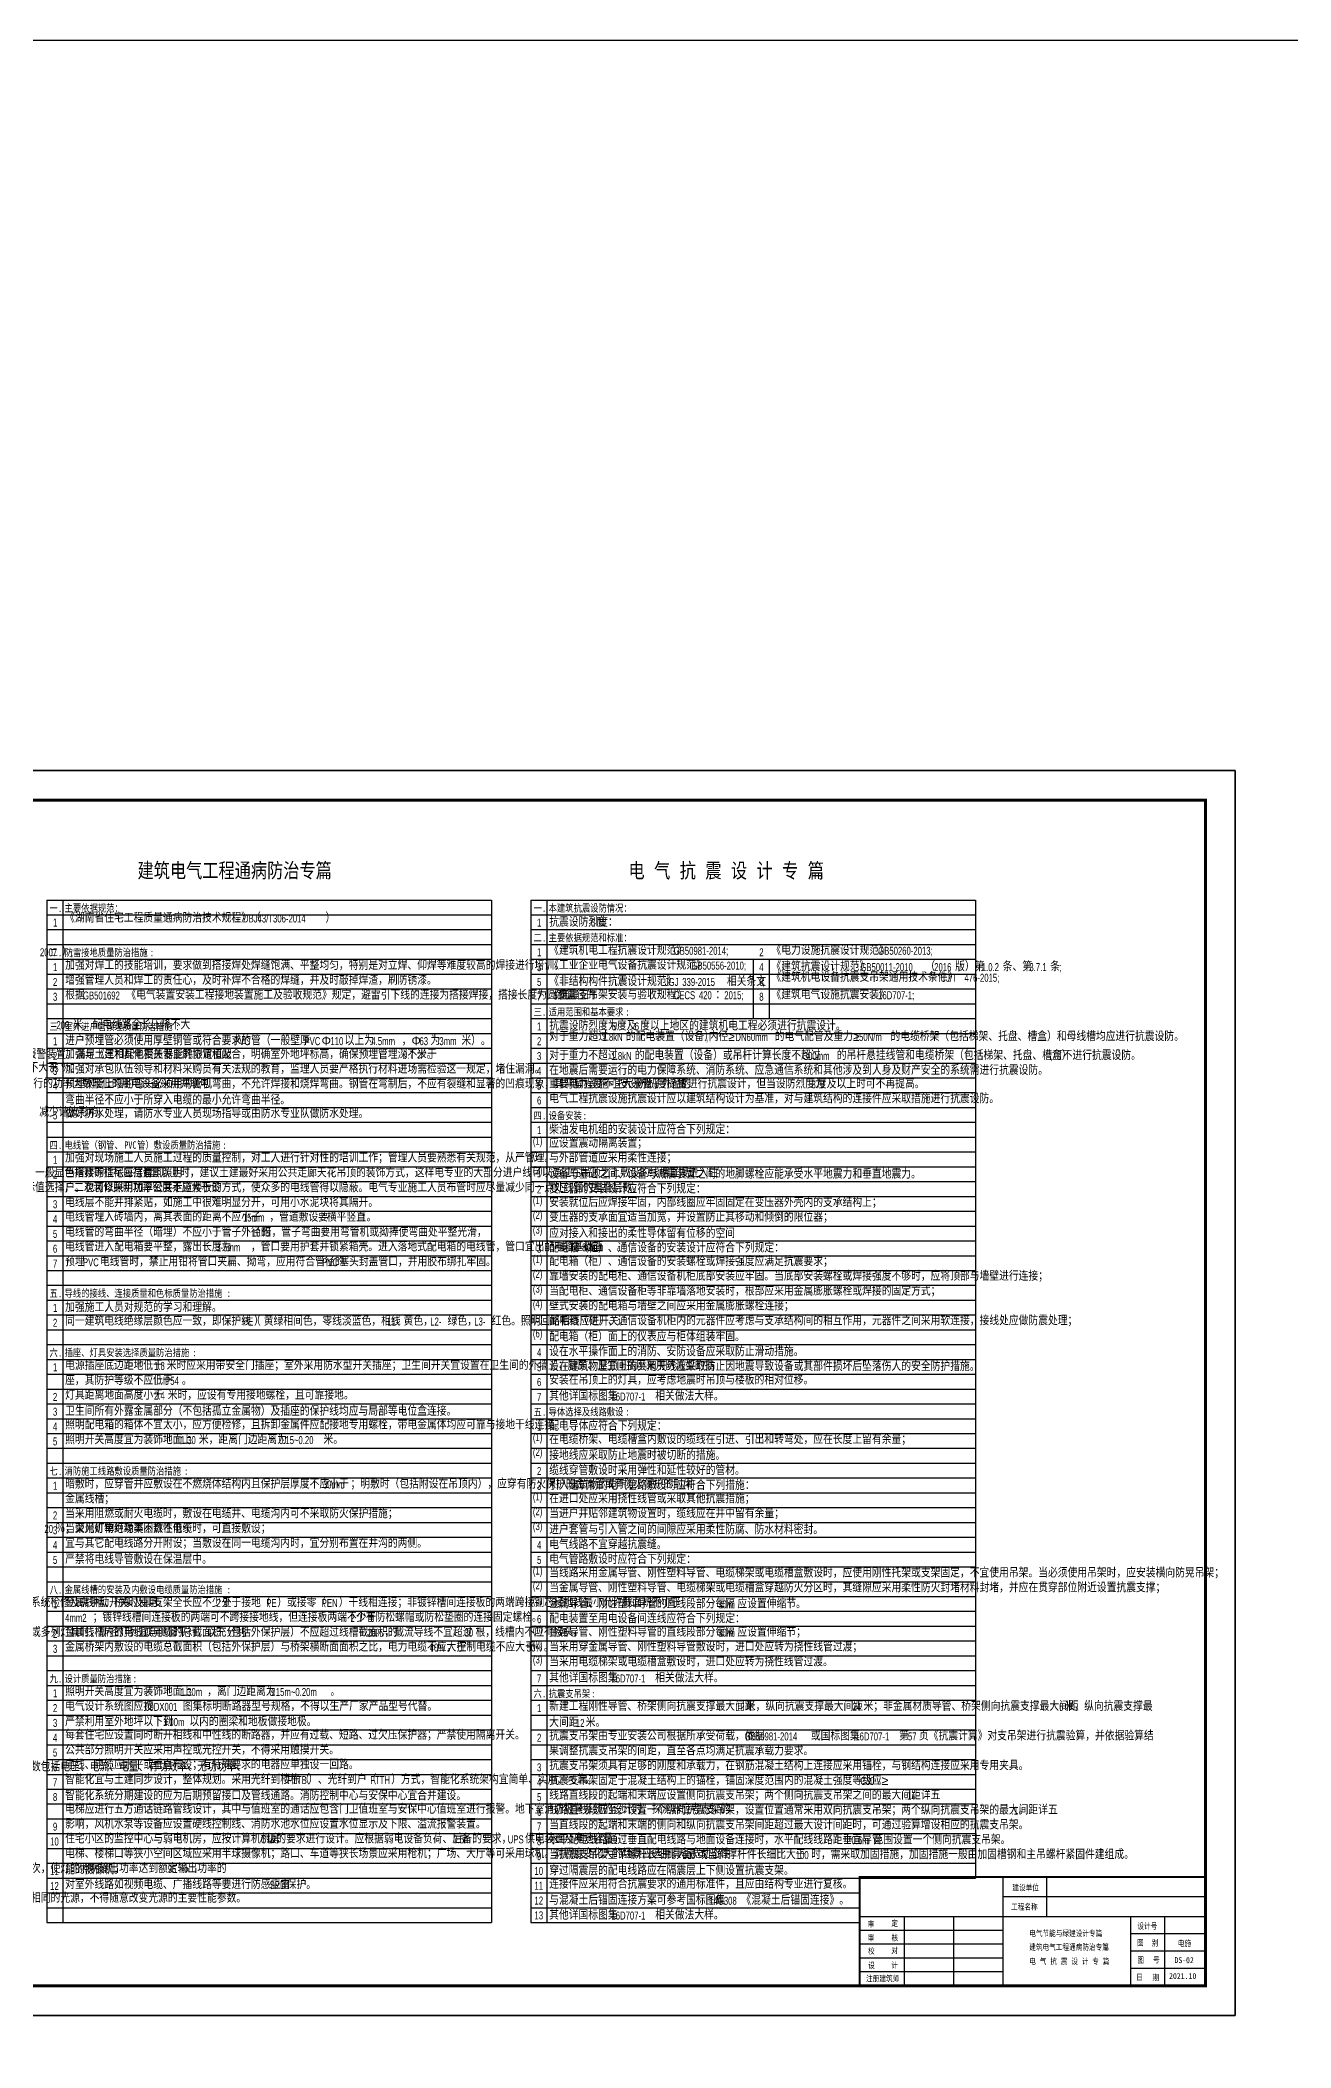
# Model space of a CAD drawing. Extents: x -7085 to 604621, y -1107727 to 606871.
# Drawn here: x 147001 to 210304, y 505263 to 606871 of the extents above; entities that cross this region are included whole.
import ezdxf

# ---------------------------------------------------------------- set-up
doc = ezdxf.new("R2010")
doc.units = 0
doc.header["$LTSCALE"] = 1000
doc.header["$MEASUREMENT"] = 0
doc.layers.add('0-修改', color=6, linetype='Continuous', plot=False)
for name, color, linetype in [('PUB_TAB_ASSIST', 251, 'Continuous'), ('PUB_TEXT', 7, 'Continuous'), ('PUB_TITLE', 4, 'Continuous'), ('TL', 4, 'Continuous')]:
    doc.layers.add(name, color=color, linetype=linetype)
doc.layers.get('0-修改').off()
doc.styles.add('-宋体', font='', dxfattribs={"width": 0.6})
doc.styles.add('HZ', font='', dxfattribs={"width": 0.8})
doc.styles.add('宝信-单线体', font='宝信-西文', dxfattribs={"bigfont": '宝信-中文'})
doc.styles.add('宝信-黑体', font='simhei.ttf', dxfattribs={"width": 0.8, "height": 14})
doc.styles.get('-宋体').set_extended_font_data('SimSun')
doc.styles.get('HZ').set_extended_font_data('NSimSun')

# ---------------------------------------------------------------- blocks, each defined once
blk = doc.blocks.new('TQ')
at = {"layer": 'TL', "linetype": 'ByBlock'}
blk.add_line((-311535, -823946), (-329035, -823946), dxfattribs=at)
at = {"layer": 'TL'}
for p, q in [((-321790, -823946), (-321790, -829446)), ((-319575, -823946), (-319575, -825946)), ((-311535, -824946), (-321790, -824946)), ((-311535, -825946), (-329035, -825946)), ((-326790, -825946), (-326790, -829446)), ((-324290, -825946), (-324290, -829446)), ((-315335, -825946), (-315335, -829446)), ((-313610, -825946), (-313610, -829446)), ((-321790, -826646), (-329035, -826646)), ((-311535, -826821), (-315335, -826821)), ((-321790, -827346), (-329035, -827346)), ((-321790, -828046), (-329035, -828046)), ((-311535, -827696), (-315335, -827696)), ((-321790, -828746), (-329035, -828746)), ((-311535, -828571), (-315335, -828571))]:
    blk.add_line(p, q, dxfattribs=at)
at = {"layer": 'TL', "linetype": 'ByBlock', "const_width": 100}
blk.add_lwpolyline([(-311535, -823946), (-329035, -823946), (-329035, -829446)], dxfattribs=at)
at = {"layer": 'PUB_TITLE', "style": 'HZ', "width": 0.8}
for s, p in [('DS-', (-313104, -828297)), ('电施', (-312940, -827442)), ('2021.10', (-313380, -829104))]:
    blk.add_text(s, height=302.1, dxfattribs=at).set_placement(p)
at = {"layer": 'TL', "style": '-宋体', "width": 0.8}
for s, p in [('建设单位', (-321312, -824623)), ('工程名称', (-321372, -825596)), ('审', (-328636, -826472)), ('审', (-328636, -827169)), ('定', (-327438, -826426)), ('核', (-327429, -827164)), ('图', (-314998, -827408)), ('设计号', (-314983, -826569)), ('别', (-314264, -827423)), ('校', (-328617, -827833)), ('对', (-327434, -827810)), ('图', (-314983, -828291)), ('号', (-314189, -828276)), ('注册建筑师', (-328714, -829225)), ('设', (-328608, -828558)), ('计', (-327435, -828550)), ('日', (-315043, -829159)), ('期', (-314219, -829174))]:
    blk.add_text(s, height=300, dxfattribs=at).set_placement(p)

msp = doc.modelspace()

# ---------------------------------------------------------------- linework, layer by layer
at = {"color": 1}
msp.add_lwpolyline([(-7085.4, 606871.5), (387872.3, 606871.5), (387872.3, 303996.5), (-7085.4, 303996.5)], close=True, dxfattribs=at)
msp.add_lwpolyline([(188484, 513901.9), (205984, 513901.9), (205984, 508401.9), (188484, 508401.9)], close=True)
at = {"layer": 'PUB_TAB_ASSIST'}
for p, q in [((183094, 560355.1), (183094, 557355.1)), ((183894, 560355.1), (183894, 557355.1))]:
    msp.add_line(p, q, dxfattribs=at)
for points in [[(147344, 563355.1), (169844, 563355.1)], [(147344, 563355.1), (147344, 511605.1)], [(148144, 563355.1), (148144, 511605.1)], [(169844, 563355.1), (169844, 511605.1)], [(171844, 563355.1), (194344, 563355.1)], [(171844, 563355.1), (171844, 511605.1)], [(172644, 563355.1), (172644, 511605.1)], [(194344, 563355.1), (194344, 513855.1)], [(147344, 562605.1), (169844, 562605.1)], [(171844, 562605.1), (194344, 562605.1)], [(147344, 561855.1), (169844, 561855.1)], [(147344, 561105.1), (169844, 561105.1)], [(171844, 561855.1), (194344, 561855.1)], [(171844, 561105.1), (194344, 561105.1)], [(147344, 560355.1), (169844, 560355.1)], [(171844, 560355.1), (194344, 560355.1)], [(147344, 559605.1), (169844, 559605.1)], [(147344, 558855.1), (169844, 558855.1)], [(171844, 559605.1), (194344, 559605.1)], [(171844, 558855.1), (194344, 558855.1)], [(147344, 558105.1), (169844, 558105.1)], [(171844, 558105.1), (194344, 558105.1)], [(147344, 557355.1), (169844, 557355.1)], [(171844, 557355.1), (194344, 557355.1)], [(147344, 556605.1), (169844, 556605.1)], [(147344, 555855.1), (169844, 555855.1)], [(171844, 556605.1), (194344, 556605.1)], [(171844, 555855.1), (194344, 555855.1)], [(147344, 555105.1), (169844, 555105.1)], [(171844, 555105.1), (194344, 555105.1)], [(147344, 554355.1), (169844, 554355.1)], [(171844, 554355.1), (194344, 554355.1)], [(147344, 553605.1), (169844, 553605.1)], [(147344, 552855.1), (169844, 552855.1)], [(171844, 553605.1), (194344, 553605.1)], [(171844, 552855.1), (194344, 552855.1)], [(147344, 552105.1), (169844, 552105.1)], [(171844, 552105.1), (194344, 552105.1)], [(147344, 551355.1), (169844, 551355.1)], [(171844, 551355.1), (194344, 551355.1)], [(147344, 550605.1), (169844, 550605.1)], [(147344, 549855.1), (169844, 549855.1)], [(171844, 550605.1), (194344, 550605.1)], [(171844, 549855.1), (194344, 549855.1)], [(147344, 549105.1), (169844, 549105.1)], [(171844, 549105.1), (194344, 549105.1)], [(147344, 548355.1), (169844, 548355.1)], [(171844, 548355.1), (194344, 548355.1)], [(147344, 547605.1), (169844, 547605.1)], [(147344, 546855.1), (169844, 546855.1)], [(171844, 547605.1), (194344, 547605.1)], [(171844, 546855.1), (194344, 546855.1)], [(147344, 546105.1), (169844, 546105.1)], [(171844, 546105.1), (194344, 546105.1)], [(147344, 545355.1), (169844, 545355.1)], [(171844, 545355.1), (194344, 545355.1)], [(147344, 544605.1), (169844, 544605.1)], [(147344, 543855.1), (169844, 543855.1)], [(171844, 544605.1), (194344, 544605.1)], [(171844, 543855.1), (194344, 543855.1)], [(147344, 543105.1), (169844, 543105.1)], [(171844, 543105.1), (194344, 543105.1)], [(147344, 542355.1), (169844, 542355.1)], [(147344, 541605.1), (169844, 541605.1)], [(171844, 542355.1), (194344, 542355.1)], [(171844, 541605.1), (194344, 541605.1)], [(147344, 540855.1), (169844, 540855.1)], [(171844, 540855.1), (194344, 540855.1)], [(147344, 540105.1), (169844, 540105.1)], [(171844, 540105.1), (194344, 540105.1)], [(147344, 539355.1), (169844, 539355.1)], [(147344, 538605.1), (169844, 538605.1)], [(171844, 539355.1), (194344, 539355.1)], [(171844, 538605.1), (194344, 538605.1)], [(147344, 537855.1), (169844, 537855.1)], [(171844, 537855.1), (194344, 537855.1)], [(147344, 537105.1), (169844, 537105.1)], [(171844, 537105.1), (194344, 537105.1)], [(147344, 536355.1), (169844, 536355.1)], [(147344, 535605.1), (169844, 535605.1)], [(171844, 536355.1), (194344, 536355.1)], [(171844, 535605.1), (194344, 535605.1)], [(147344, 534855.1), (169844, 534855.1)], [(171844, 534855.1), (194344, 534855.1)], [(147344, 534105.1), (169844, 534105.1)], [(171844, 534105.1), (194344, 534105.1)], [(147344, 533355.1), (169844, 533355.1)], [(147344, 532605.1), (169844, 532605.1)], [(171844, 533355.1), (194344, 533355.1)], [(171844, 532605.1), (194344, 532605.1)], [(147344, 531855.1), (169844, 531855.1)], [(171844, 531855.1), (194344, 531855.1)], [(147344, 531105.1), (169844, 531105.1)], [(171844, 531105.1), (194344, 531105.1)], [(147344, 530355.1), (169844, 530355.1)], [(147344, 529605.1), (169844, 529605.1)], [(171844, 530355.1), (194344, 530355.1)], [(171844, 529605.1), (194344, 529605.1)], [(147344, 528855.1), (169844, 528855.1)], [(171844, 528855.1), (194344, 528855.1)], [(147344, 528105.1), (169844, 528105.1)], [(147344, 527355.1), (169844, 527355.1)], [(171844, 528105.1), (194344, 528105.1)], [(171844, 527355.1), (194344, 527355.1)], [(147344, 526605.1), (169844, 526605.1)], [(171844, 526605.1), (194344, 526605.1)], [(147344, 525855.1), (169844, 525855.1)], [(171844, 525855.1), (194344, 525855.1)], [(147344, 525105.1), (169844, 525105.1)], [(147344, 524355.1), (169844, 524355.1)], [(171844, 525105.1), (194344, 525105.1)], [(171844, 524355.1), (194344, 524355.1)], [(147344, 523605.1), (169844, 523605.1)], [(171844, 523605.1), (194344, 523605.1)], [(147344, 522855.1), (169844, 522855.1)], [(171844, 522855.1), (194344, 522855.1)], [(147344, 522105.1), (169844, 522105.1)], [(147344, 521355.1), (169844, 521355.1)], [(171844, 522105.1), (194344, 522105.1)], [(171844, 521355.1), (194344, 521355.1)], [(147344, 520605.1), (169844, 520605.1)], [(171844, 520605.1), (194344, 520605.1)], [(147344, 519855.1), (169844, 519855.1)], [(171844, 519855.1), (194344, 519855.1)], [(147344, 519105.1), (169844, 519105.1)], [(147344, 518355.1), (169844, 518355.1)], [(171844, 519105.1), (194344, 519105.1)], [(171844, 518355.1), (194344, 518355.1)], [(147344, 517605.1), (169844, 517605.1)], [(171844, 517605.1), (194344, 517605.1)], [(147344, 516855.1), (169844, 516855.1)], [(171844, 516855.1), (194344, 516855.1)], [(147344, 516105.1), (169844, 516105.1)], [(147344, 515355.1), (169844, 515355.1)], [(171844, 516105.1), (194344, 516105.1)], [(171844, 515355.1), (194344, 515355.1)], [(147344, 514605.1), (169844, 514605.1)], [(171844, 514605.1), (194344, 514605.1)], [(147344, 513855.1), (169844, 513855.1)], [(171844, 513855.1), (194344, 513855.1)], [(147344, 513105.1), (169844, 513105.1)], [(147344, 512355.1), (169844, 512355.1)], [(171844, 513105.1), (188484, 513105.1)], [(171844, 512355.1), (188484, 512355.1)], [(147344, 511605.1), (169844, 511605.1)], [(171844, 511605.1), (188484, 511605.1)]]:
    msp.add_lwpolyline(points, dxfattribs=at)
at = {"layer": 'PUB_TITLE'}
for points in [[(118383.9, 506901.9), (118383.9, 569902), (207484, 569902), (207484, 506901.9)], [(118384, 506902), (207484, 506902), (207484, 569902), (118384, 569902)]]:
    msp.add_lwpolyline(points, close=True, dxfattribs=at)
for points, const_width in [([(122134, 508402), (205984, 508402), (205984, 568402), (122134, 568402)], 150), ([(122133.9, 508401.9), (122133.9, 568402), (205984, 568402), (205984, 508401.9)], 75)]:
    msp.add_lwpolyline(points, close=True, dxfattribs=dict(at, const_width=const_width))

# ---------------------------------------------------------------- block references
at = {"layer": '0-修改'}
msp.add_blockref('TQ', (517519.2, 1337848.3), dxfattribs=at)

# ---------------------------------------------------------------- texts
at = {"layer": 'PUB_TEXT'}
for s, height, style, width, p in [('建筑电气工程通病防治专篇', 751.055, '宝信-黑体', 0.8, (151930.2, 564477.3)), ('电', 751.1, '宝信-黑体', 0.8, (176778, 564468.9)), ('气', 751.1, '宝信-黑体', 0.8, (178074.2, 564468.9)), ('抗', 751.1, '宝信-黑体', 0.8, (179370.4, 564468.9)), ('震', 751.1, '宝信-黑体', 0.8, (180666.6, 564468.9)), ('设', 751.1, '宝信-黑体', 0.8, (181962.8, 564468.9)), ('计', 751.1, '宝信-黑体', 0.8, (183259, 564468.9)), ('专', 751.1, '宝信-黑体', 0.8, (184555.2, 564468.9)), ('篇', 751.1, '宝信-黑体', 0.8, (185851.4, 564468.9)), ('一', 375.5, '宝信-黑体', 0.8, (147474.9, 562755.1)), ('主要依据规范：', 375.53, '宝信-黑体', 0.8, (148237.2, 562759.4)), ('一', 375.5, '宝信-黑体', 0.8, (171974.9, 562755.1)), ('本建筑抗震设防情况：', 375.53, '宝信-黑体', 0.8, (172737.2, 562759.4)), ('1', 405, '宝信-单线体', 0.722222, (147649.2, 562005.1)), ('.', 375.5, '宝信-黑体', 0.8, (147907, 562755.1)), ('DBJ43/T306-2014', 405, '宝信-单线体', 0.722222, (157266.1, 562217.3)), ('1', 405, '宝信-单线体', 0.722222, (172149.2, 562005.1)), ('.', 375.5, '宝信-黑体', 0.8, (172407, 562755.1)), ('2007', 405, '宝信-单线体', 0.722222, (146990.4, 560505.1)), ('防雷接地质量防治措施', 375.53, '宝信-黑体', 0.8, (148237.2, 560513.6)), ('二', 375.5, '宝信-黑体', 0.8, (171974.9, 561255.1)), ('1', 405, '宝信-单线体', 0.722222, (172149.2, 560505.1)), ('.', 375.5, '宝信-黑体', 0.8, (172407, 561255.1)), ('主要依据规范和标准：', 375.53, '宝信-黑体', 0.8, (172737.2, 561259.4)), ('GB50981-2014;', 405, '宝信-单线体', 0.722222, (179066.1, 560582.3)), ('2', 405, '宝信-单线体', 0.722222, (183399.2, 560505.1)), ('GB50260-2013;', 405, '宝信-单线体', 0.722222, (189416.1, 560582.3)), ('二', 375.5, '宝信-黑体', 0.8, (147474.9, 560505.1)), ('1', 405, '宝信-单线体', 0.722222, (147649.2, 559755.1)), ('.', 375.5, '宝信-黑体', 0.8, (147907, 560505.1)), (';', 405, '宝信-单线体', 0.722222, (148554.7, 560505.1)), (':', 375.5, '宝信-黑体', 0.8, (152557.9, 560513.6)), ('3', 405, '宝信-单线体', 0.722222, (172149.2, 559755.1)), ('GB50556-2010;', 405, '宝信-单线体', 0.722222, (179966.1, 559832.3)), ('4', 405, '宝信-单线体', 0.722222, (183399.2, 559755.1)), ('GB50011-2010', 405, '宝信-单线体', 0.722222, (188516.1, 559755.1)), ('2016', 405, '宝信-单线体', 0.722222, (192253.3, 559755.1)), ('1.0.2', 405, '宝信-单线体', 0.722222, (194661.8, 559755.1)), ('3.7.1', 405, '宝信-单线体', 0.722222, (197070.4, 559755.1)), (';', 405, '宝信-单线体', 0.722222, (198579, 559755.1)), ('2', 405, '宝信-单线体', 0.722222, (147649.2, 559005.1)), ('5', 405, '宝信-单线体', 0.722222, (172149.2, 559005.1)), ('JGJ', 405, '宝信-单线体', 0.722222, (178616.1, 559005.1)), ('339-2015', 405, '宝信-单线体', 0.722222, (179501.7, 559005.1)), ('6', 405, '宝信-单线体', 0.722222, (183399.2, 559005.1)), (';', 405, '宝信-单线体', 0.722222, (183558.2, 559005.1)), ('CJ/T', 405, '宝信-单线体', 0.722222, (192566.1, 559217.3)), ('476-2015;', 405, '宝信-单线体', 0.722222, (193786, 559217.3)), ('3', 405, '宝信-单线体', 0.722222, (147649.2, 558255.1)), ('GB501692', 405, '宝信-单线体', 0.722222, (149166.1, 558318.9)), ('三', 375.5, '宝信-黑体', 0.8, (171974.9, 557505.1)), ('7', 405, '宝信-单线体', 0.722222, (172149.2, 558255.1)), ('适用范围和基本要求', 375.53, '宝信-黑体', 0.8, (172737.2, 557505.1)), ('6', 405, '宝信-单线体', 0.722222, (172966.8, 558318.9)), ('CECS', 405, '宝信-单线体', 0.722222, (179066.1, 558332.3)), ('420', 405, '宝信-单线体', 0.722222, (180341.7, 558332.3)), ('2015;', 405, '宝信-单线体', 0.722222, (181627.4, 558332.3)), ('8', 405, '宝信-单线体', 0.722222, (183399.2, 558255.1)), ('16D707-1;', 405, '宝信-单线体', 0.722222, (189416.1, 558332.3)), ('三', 375.5, '宝信-黑体', 0.8, (147474.9, 556755.1)), ('200', 405, '宝信-单线体', 0.722222, (147825, 556818.9)), ('.', 375.5, '宝信-黑体', 0.8, (147907, 556755.1)), ('室外进户管预理质量防治措施', 375.527, '宝信-黑体', 0.8, (148237.2, 556763.6)), (':', 375.5, '宝信-黑体', 0.8, (153854.1, 556763.6)), ('1', 405, '宝信-单线体', 0.722222, (172149.2, 556755.1)), ('.', 375.5, '宝信-黑体', 0.8, (172407, 557505.1)), ('6', 405, '宝信-单线体', 0.722222, (175916.1, 556758.7)), (':', 375.5, '宝信-黑体', 0.8, (176625.8, 557505.1)), ('6', 405, '宝信-单线体', 0.722222, (177094.7, 556758.7)), ('1', 405, '宝信-单线体', 0.722222, (147649.2, 556005.1)), ('PVC', 405, '宝信-单线体', 0.722222, (156816.1, 556008.7)), ('PVC', 405, '宝信-单线体', 0.722222, (160379.7, 556008.7)), ('110', 405, '宝信-单线体', 0.722222, (161693.3, 556008.7)), ('4.5mm', 405, '宝信-单线体', 0.722222, (163767.5, 556008.7)), ('63', 405, '宝信-单线体', 0.722222, (166199.7, 556008.7)), ('3mm', 405, '宝信-单线体', 0.722222, (167206.8, 556008.7)), ('2', 405, '宝信-单线体', 0.722222, (172149.2, 556005.1)), ('1.8kN', 405, '宝信-单线体', 0.722222, (175466.1, 556217.3)), (',', 405, '宝信-单线体', 0.722222, (180700, 556217.3)), ('DN60mm', 405, '宝信-单线体', 0.722222, (182189.3, 556217.3)), ('150N/m', 405, '宝信-单线体', 0.722222, (188231.1, 556217.3)), ('85', 405, '宝信-单线体', 0.722222, (147498.3, 554640.1)), ('3', 405, '宝信-单线体', 0.722222, (147649.2, 554505.1)), ('2', 405, '宝信-单线体', 0.722222, (147649.2, 555255.1)), ('0.7', 405, '宝信-单线体', 0.722222, (165366.1, 555318.9)), ('4', 405, '宝信-单线体', 0.722222, (172149.2, 554505.1)), ('3', 405, '宝信-单线体', 0.722222, (172149.2, 555255.1)), ('1.8kN', 405, '宝信-单线体', 0.722222, (175916.1, 555258.7)), ('300mm', 405, '宝信-单线体', 0.722222, (185650, 555258.7)), (',', 405, '宝信-单线体', 0.722222, (198121.5, 555258.7)), ('4', 405, '宝信-单线体', 0.722222, (147649.2, 553755.1)), ('5', 405, '宝信-单线体', 0.722222, (172149.2, 553755.1)), ('10', 405, '宝信-单线体', 0.722222, (177066.1, 553818.9)), ('1', 405, '宝信-单线体', 0.722222, (179066.1, 553822.5)), ('8', 405, '宝信-单线体', 0.722222, (186039, 553822.5)), ('6', 405, '宝信-单线体', 0.722222, (172149.2, 553005.1)), ('5', 405, '宝信-单线体', 0.722222, (147649.2, 552255.1)), ('四', 375.5, '宝信-黑体', 0.8, (171974.9, 552255.1)), ('1', 405, '宝信-单线体', 0.722222, (172149.2, 551505.1)), ('.', 375.5, '宝信-黑体', 0.8, (172407, 552255.1)), ('设备安装', 375.53, '宝信-黑体', 0.8, (172737.2, 552259.4)), (':', 375.5, '宝信-黑体', 0.8, (174465.5, 552259.4)), ('四', 375.5, '宝信-黑体', 0.8, (147474.9, 550755.1)), ('.', 375.5, '宝信-黑体', 0.8, (147907, 550755.1)), ('电线管（钢管、', 375.53, '宝信-黑体', 0.8, (148237.2, 550765.7)), ('PVC', 375.53, '宝信-黑体', 0.8, (151261.7, 550765.7)), ('管）敷设质量防治措施', 375.53, '宝信-黑体', 0.8, (151909.8, 550765.7)), (':', 375.5, '宝信-黑体', 0.8, (156230.5, 550765.7)), ('(1)', 405, '宝信-单线体', 0.722222, (171941.6, 550967.3)), ('1', 405, '宝信-单线体', 0.722222, (147649.2, 550005.1)), ('6', 405, '宝信-单线体', 0.722222, (152316.1, 549322.5)), ('(2)', 405, '宝信-单线体', 0.722222, (171941.6, 550217.3)), ('(3)', 405, '宝信-单线体', 0.722222, (171941.6, 549467.3)), ('2', 405, '宝信-单线体', 0.722222, (147649.2, 549255.1)), ('2', 405, '宝信-单线体', 0.722222, (172149.2, 548505.1)), ('3', 405, '宝信-单线体', 0.722222, (147649.2, 547755.1)), ('(1)', 405, '宝信-单线体', 0.722222, (171941.6, 547967.3)), ('4', 405, '宝信-单线体', 0.722222, (147649.2, 547005.1)), ('5', 405, '宝信-单线体', 0.722222, (147649.2, 546255.1)), ('15mm', 405, '宝信-单线体', 0.722222, (157266.1, 547082.3)), ('10', 405, '宝信-单线体', 0.722222, (157716.1, 546315.4)), ('"', 405, '宝信-单线体', 0.722222, (161303.3, 547082.3)), ('"', 405, '宝信-单线体', 0.722222, (163312.2, 547082.3)), ('(2)', 405, '宝信-单线体', 0.722222, (171941.6, 547217.3)), ('(3)', 405, '宝信-单线体', 0.722222, (171941.6, 546467.3)), ('6', 405, '宝信-单线体', 0.722222, (147649.2, 545505.1)), ('3-5mm', 405, '宝信-单线体', 0.722222, (155916.1, 545572.5)), ('3', 405, '宝信-单线体', 0.722222, (172149.2, 545505.8)), ('50-80mm', 405, '宝信-单线体', 0.722222, (173871.1, 545572.5)), (';', 405, '宝信-单线体', 0.722222, (181316.1, 546255.1)), ('7', 405, '宝信-单线体', 0.722222, (147649.2, 544755.1)), ('PVC', 405, '宝信-单线体', 0.722222, (149166.1, 544818.9)), ('PVC', 405, '宝信-单线体', 0.722222, (161279.7, 544818.9)), ('(1)', 405, '宝信-单线体', 0.722222, (171941.6, 544982.1)), ('(2)', 405, '宝信-单线体', 0.722222, (171941.6, 544232.1)), ('五', 375.5, '宝信-黑体', 0.8, (147474.9, 543255.1)), ('导线的接线、连接质量和色标质量防治措施', 375.527, '宝信-黑体', 0.8, (148237.2, 543267.8)), ('(3)', 405, '宝信-单线体', 0.722222, (171941.6, 543482.1)), ('1', 405, '宝信-单线体', 0.722222, (147649.2, 542505.1)), ('.', 375.5, '宝信-黑体', 0.8, (147907, 543255.1)), (':', 375.5, '宝信-黑体', 0.8, (156446.5, 543267.8)), ('(4)', 405, '宝信-单线体', 0.722222, (171941.6, 542717.3)), ('2', 405, '宝信-单线体', 0.722222, (147649.2, 541755.1)), ('PE', 405, '宝信-单线体', 0.722222, (157266.1, 541818.9)), ('L1-', 405, '宝信-单线体', 0.722222, (164573.3, 541818.9)), ('L2-', 405, '宝信-单线体', 0.722222, (166745, 541818.9)), ('L3-', 405, '宝信-单线体', 0.722222, (168972.5, 541818.9)), ('(5)', 405, '宝信-单线体', 0.722222, (171941.6, 541967.3)), ('(6)', 405, '宝信-单线体', 0.722222, (171941.6, 541217.3)), ('六', 375.5, '宝信-黑体', 0.8, (147474.9, 540255.1)), ('插座、灯具安装选择质量防治措施', 375.527, '宝信-黑体', 0.8, (148237.2, 540263.6)), ('4', 405, '宝信-单线体', 0.722222, (172149.2, 540255.1)), ('1', 405, '宝信-单线体', 0.722222, (147649.2, 539505.1)), ('.', 375.5, '宝信-黑体', 0.8, (147907, 540255.1)), ('1.8', 405, '宝信-单线体', 0.722222, (152766.1, 539572.5)), (':', 375.5, '宝信-黑体', 0.8, (154718.2, 540263.6)), ('5', 405, '宝信-单线体', 0.722222, (172149.2, 539505.1)), ('IP54', 405, '宝信-单线体', 0.722222, (153216.1, 538818.9)), ('6', 405, '宝信-单线体', 0.722222, (172149.2, 538755.1)), ('3', 405, '宝信-单线体', 0.722222, (147649.2, 537255.1)), ('2', 405, '宝信-单线体', 0.722222, (147649.2, 538005.1)), ('2.4', 405, '宝信-单线体', 0.722222, (152766.1, 538068.9)), ('五', 375.5, '宝信-黑体', 0.8, (171974.9, 537255.1)), ('7', 405, '宝信-单线体', 0.722222, (172149.2, 538005.1)), ('导体选择及线路敷设', 375.53, '宝信-黑体', 0.8, (172737.2, 537265.7)), ('16D707-1', 405, '宝信-单线体', 0.722222, (175916.1, 538019.9)), (':', 375.5, '宝信-黑体', 0.8, (176625.8, 537265.7)), ('4', 405, '宝信-单线体', 0.722222, (147649.2, 536505.1)), ('1', 405, '宝信-单线体', 0.722222, (172149.2, 536505.1)), ('.', 375.5, '宝信-黑体', 0.8, (172407, 537255.1)), ('5', 405, '宝信-单线体', 0.722222, (147649.2, 535755.1)), ('1.30', 405, '宝信-单线体', 0.722222, (154116.1, 535818.9)), ('0.15~0.20', 405, '宝信-单线体', 0.722222, (159085.4, 535818.9)), ('(1)', 405, '宝信-单线体', 0.722222, (171941.6, 535967.3)), ('(2)', 405, '宝信-单线体', 0.722222, (171941.6, 535217.3)), ('七', 375.5, '宝信-黑体', 0.8, (147474.9, 534255.1)), ('消防施工线路敷设质量防治措施', 375.527, '宝信-黑体', 0.8, (148237.2, 534267.8)), (':', 375.5, '宝信-黑体', 0.8, (154286.2, 534267.8)), ('2', 405, '宝信-单线体', 0.722222, (172149.2, 534255.1)), ('1', 405, '宝信-单线体', 0.722222, (147649.2, 533505.1)), ('.', 375.5, '宝信-黑体', 0.8, (147907, 534255.1)), ('30mm', 405, '宝信-单线体', 0.722222, (161316.1, 533572.5)), ('3', 405, '宝信-单线体', 0.722222, (172149.2, 533505.1)), ('(1)', 405, '宝信-单线体', 0.722222, (171941.6, 532967.3)), ('(2)', 405, '宝信-单线体', 0.722222, (171941.6, 532217.3)), ('20', 405, '宝信-单线体', 0.722222, (147217.5, 531322.5)), ('3', 405, '宝信-单线体', 0.722222, (147649.2, 531255.1)), ('2', 405, '宝信-单线体', 0.722222, (147649.2, 532005.1)), ('(3)', 405, '宝信-单线体', 0.722222, (171941.6, 531467.3)), ('4', 405, '宝信-单线体', 0.722222, (147649.2, 530505.1)), ('4', 405, '宝信-单线体', 0.722222, (172149.2, 530505.1)), ('5', 405, '宝信-单线体', 0.722222, (147649.2, 529755.1)), ('(1)', 405, '宝信-单线体', 0.722222, (171941.6, 529217.3)), ('5', 405, '宝信-单线体', 0.722222, (172149.2, 529755.1)), ('八', 375.5, '宝信-黑体', 0.8, (147474.9, 528255.1)), ('金属线槽的安装及内敷设电缆质量防治措施', 375.527, '宝信-黑体', 0.8, (148237.2, 528267.8)), (':', 375.5, '宝信-黑体', 0.8, (156446.5, 528267.8)), ('(2)', 405, '宝信-单线体', 0.722222, (171941.6, 528467.3)), ('1', 405, '宝信-单线体', 0.722222, (147649.2, 527505.1)), ('.', 375.5, '宝信-黑体', 0.8, (147907, 528255.1)), ('2', 405, '宝信-单线体', 0.722222, (155916.1, 527572.5)), ('PE', 405, '宝信-单线体', 0.722222, (158444.7, 527572.5)), ('PEN', 405, '宝信-单线体', 0.722222, (161251.8, 527572.5)), ('(3)', 405, '宝信-单线体', 0.722222, (171941.6, 527717.3)), ('30m', 405, '宝信-单线体', 0.722222, (181316.1, 527505.1)), ('2', 405, '宝信-单线体', 0.722222, (147649.2, 526005.1)), ('4mm2', 405, '宝信-单线体', 0.722222, (148266.1, 526822.5)), ('2', 405, '宝信-单线体', 0.722222, (162709, 526822.5)), ('20%', 405, '宝信-单线体', 0.722222, (163566.1, 526068.9)), ('30', 405, '宝信-单线体', 0.722222, (168479.7, 526068.9)), ('(1)', 405, '宝信-单线体', 0.722222, (171941.6, 526217.3)), ('6', 405, '宝信-单线体', 0.722222, (172149.2, 526755.1)), ('30m', 405, '宝信-单线体', 0.722222, (181316.1, 526072.5)), ('3', 405, '宝信-单线体', 0.722222, (147649.2, 525255.1)), ('40%', 405, '宝信-单线体', 0.722222, (166716.1, 525318.9)), ('50%', 405, '宝信-单线体', 0.722222, (171629.7, 525318.9)), ('(2)', 405, '宝信-单线体', 0.722222, (171941.6, 525467.3)), ('(3)', 405, '宝信-单线体', 0.722222, (171941.6, 524717.3)), ('九', 375.5, '宝信-黑体', 0.8, (147474.9, 523755.1)), ('1', 405, '宝信-单线体', 0.722222, (147649.2, 523005.1)), ('.', 375.5, '宝信-黑体', 0.8, (147907, 523755.1)), ('设计质量防治措施', 375.53, '宝信-黑体', 0.8, (148237.2, 523763.6)), (':', 375.5, '宝信-黑体', 0.8, (151693.8, 523763.6)), ('1.30m', 405, '宝信-单线体', 0.722222, (154116.1, 523068.9)), ('0.15m~0.20m', 405, '宝信-单线体', 0.722222, (158603.3, 523068.9)), ('六', 375.5, '宝信-黑体', 0.8, (171974.9, 523005.1)), ('7', 405, '宝信-单线体', 0.722222, (172149.2, 523755.1)), ('抗震支吊架', 375.53, '宝信-黑体', 0.8, (172737.2, 523005.1)), ('16D707-1', 405, '宝信-单线体', 0.722222, (175916.1, 523755.1)), ('2', 405, '宝信-单线体', 0.722222, (147649.2, 522255.1)), ('09DX001', 405, '宝信-单线体', 0.722222, (152316.1, 522318.9)), ('1', 405, '宝信-单线体', 0.722222, (172149.2, 522255.1)), ('.', 375.5, '宝信-黑体', 0.8, (172407, 523005.1)), (':', 375.5, '宝信-黑体', 0.8, (174897.6, 523005.1)), ('12', 405, '宝信-单线体', 0.722222, (182216.1, 522322.5)), ('24', 405, '宝信-单线体', 0.722222, (188117.5, 522322.5)), ('6', 405, '宝信-单线体', 0.722222, (198574.7, 522322.5)), ('3', 405, '宝信-单线体', 0.722222, (147649.2, 521505.1)), ('1.00m', 405, '宝信-单线体', 0.722222, (153216.1, 521547.9)), ('12', 405, '宝信-单线体', 0.722222, (174116.1, 521505.1)), ('4', 405, '宝信-单线体', 0.722222, (147649.2, 520755.1)), ('5', 405, '宝信-单线体', 0.722222, (147649.2, 520005.1)), ('2', 405, '宝信-单线体', 0.722222, (172149.2, 520755.1)), ('GB50981-2014', 405, '宝信-单线体', 0.722222, (182666.1, 520822.5)), ('16D707-1', 405, '宝信-单线体', 0.722222, (188259, 520822.5)), ('57', 405, '宝信-单线体', 0.722222, (190923.6, 520822.5)), ('6', 405, '宝信-单线体', 0.722222, (147649.2, 519255.1)), ('3', 405, '宝信-单线体', 0.722222, (172149.2, 519255.1)), ('7', 405, '宝信-单线体', 0.722222, (147649.2, 518505.1)), ('FTTB', 405, '宝信-单线体', 0.722222, (159516.1, 518611.7)), ('FTTH', 405, '宝信-单线体', 0.722222, (163710.8, 518611.7)), ('4', 405, '宝信-单线体', 0.722222, (172149.2, 518505.1)), ('C30', 405, '宝信-单线体', 0.722222, (188516.1, 518568.9)), ('.1', 405, '宝信-单线体', 0.722222, (190766.1, 517822.5)), ('8', 405, '宝信-单线体', 0.722222, (147649.2, 517755.1)), ('5', 405, '宝信-单线体', 0.722222, (172149.2, 517755.1)), ('6', 405, '宝信-单线体', 0.722222, (172149.2, 517005.1)), ('.1', 405, '宝信-单线体', 0.722222, (196166.1, 517072.5)), ('9', 405, '宝信-单线体', 0.722222, (147649.2, 516255.1)), ('7', 405, '宝信-单线体', 0.722222, (172149.2, 516264.6)), ('10', 405, '宝信-单线体', 0.722222, (147508.7, 515505.1)), ('C', 405, '宝信-单线体', 0.722222, (158166.1, 515611.7)), ('0.5h', 405, '宝信-单线体', 0.722222, (167908.6, 515611.7)), ('UPS', 405, '宝信-单线体', 0.722222, (170669.7, 515611.7)), ('8', 405, '宝信-单线体', 0.722222, (172149.2, 515514.6)), ('9', 405, '宝信-单线体', 0.722222, (172149.2, 514764.6)), ('100', 405, '宝信-单线体', 0.722222, (179516.1, 514818.9)), ('100', 405, '宝信-单线体', 0.722222, (185246.1, 514818.9)), ('0.6m', 405, '宝信-单线体', 0.722222, (188066.1, 515568.9)), ('11', 405, '宝信-单线体', 0.722222, (147508.7, 514005.1)), ('95', 405, '宝信-单线体', 0.722222, (153466.1, 514112.9)), ('10', 405, '宝信-单线体', 0.722222, (172023.4, 514014.6)), ('12', 405, '宝信-单线体', 0.722222, (147508.7, 513255.1)), ('SPD', 405, '宝信-单线体', 0.722222, (158616.1, 513301.5)), ('11', 405, '宝信-单线体', 0.722222, (172023.4, 513264.6)), ('12', 405, '宝信-单线体', 0.722222, (172023.4, 512514.6)), ('13', 405, '宝信-单线体', 0.722222, (172023.4, 511764.6)), ('16D707-1', 405, '宝信-单线体', 0.722222, (175916.1, 511755.1)), ('14G308', 405, '宝信-单线体', 0.722222, (180866.1, 512505.1))]:
    msp.add_text(s, height=height, dxfattribs=dict(at, style=style, width=width)).set_placement(p)
at = {"layer": 'PUB_TEXT', "style": '宝信-单线体'}
for s, p in [('《湖南省住宅工程质量通病防治技术规程》（', (148266.1, 562217.3)), ('）', (161444.7, 562217.3)), ('抗震设防烈度：', (172766.1, 562005.1)), ('）', (148104.7, 560505.1)), ('《建筑机电工程抗震设计规范》', (172766.1, 560582.3)), ('《电力设施抗震设计规范》', (184016.1, 560582.3)), ('加强对焊工的技能培训，要求做到搭接焊处焊缝饱满、平整均匀，特别是对立焊、仰焊等难度较高的焊接进行培训。', (148266.1, 559822.5)), ('《工业企业电气设备抗震设计规范》', (172766.1, 559832.3)), ('《建筑抗震设计规范》', (184016.1, 559755.1)), ('（', (191803.3, 559755.1)), ('版）第', (193311.8, 559755.1)), ('条、第', (195720.4, 559755.1)), ('条', (198129, 559755.1)), ('增强管理人员和焊工的责任心，及时补焊不合格的焊缝，并及时敲掉焊渣，刷防锈漆。', (148266.1, 559068.9)), ('《非结构构件抗震设计规范》', (172766.1, 559005.1)), ('相关条文', (181758.2, 559005.1)), ('《建筑机电设备抗震支吊架通用技术条件》', (184016.1, 559217.3)), ('根据', (148266.1, 558318.9)), ('《电气装置安装工程接地装置施工及验收规范》规定，避雷引下线的连接为搭接焊接，搭接长度为圆钢直径的', (151366.8, 558318.9)), ('《抗震支吊架安装与验收规程》', (172766.1, 558332.3)), ('倍。', (173245.4, 558318.9)), ('：', (181177.4, 558332.3)), ('《建筑电气设施抗震安装》', (184016.1, 558332.3)), ('米，配电线路全长压降不大', (148660.8, 556818.9)), ('抗震设防烈度为', (172766.1, 556758.7)), ('度及', (176194.7, 556758.7)), ('度以上地区的建筑机电工程必须进行抗震设计。', (177373.3, 556758.7)), ('型以上、高效节能、低损耗、低噪音的树脂浇注干式变压器，设强制风冷系统及温度监测及报警装置。满足《三相配电变压器能耗限定值及', (126517.5, 555318.9)), ('加强与土建和其他相关专业的协调和配合，明确室外地坪标高，确保预埋管埋深不少于', (148266.1, 555318.9)), ('进户预埋管必须使用厚壁铜管或符合要求的', (148266.1, 556008.7)), ('管（一般壁厚', (157679.7, 556008.7)), ('Φ', (161243.3, 556008.7)), ('以上为', (162417.5, 556008.7)), ('，Φ', (165299.7, 556008.7)), ('米。', (166062.5, 555318.9)), ('为', (166756.8, 556008.7)), ('米）。', (168321.1, 556008.7)), ('对于重力超过', (172766.1, 556217.3)), ('的配电装置（设备）', (176650, 556217.3)), ('内径≥', (180839.3, 556217.3)), ('的电气配管及重力≥', (184181.1, 556217.3)), ('的电缆桥架（包括梯架、托盘、槽盒）和母线槽均应进行抗震设防。', (190041.8, 556217.3)), ('长期的负荷率不大于', (143448.3, 554640.1)), ('％。', (148055.4, 554640.1)), ('加强对承包队伍领导和材料采购员有关法规的教育，监理人员要严格执行材料进场需检验这一规定，堵住漏洞。', (148266.1, 554572.5)), ('在地震后需要运行的电力保障系统、消防系统、应急通信系统和其他涉及到人身及财产安全的系统需进行抗震设防。', (172766.1, 554508.7)), ('对于重力不超过', (172766.1, 555258.7)), ('的配电装置（设备）或吊杆计算长度不超过', (177100, 555258.7)), ('的吊杆悬挂线管和电缆桥架（包括梯架、托盘、槽盒）', (187321.5, 555258.7)), ('可不进行抗震设防。', (198260.8, 555258.7)), ('对容量较大、负荷稳定且长期运行的功率因数较低的用电设备采用并联电', (139730.4, 553832.3)), ('预埋钢管上墙的弯头必须用弯管机弯曲，不允许焊接和烧焊弯曲。钢管在弯制后，不应有裂缝和显著的凹痕现象，其弯扁程度不宜大于管子外径的', (148266.1, 553818.9)), ('重要电力设施可按设防烈度提高', (172766.1, 553822.5)), ('％，', (177567.5, 553818.9)), ('度进行抗震设计，但当设防烈度为', (179289, 553822.5)), ('度及以上时可不再提高。', (186317.5, 553822.5)), ('配电变压器；在电容补偿柜等处加装串联电抗器等方式，减少谐波影响。', (134581.1, 552390.1)), ('做好防水处理，请防水专业人员现场指导或由防水专业队做防水处理。', (148266.1, 552318.9)), ('弯曲半径不应小于所穿入电缆的最小允许弯曲半径。', (148266.1, 553005.1)), ('电气工程抗震设施抗震设计应以建筑结构设计为基准，对与建筑结构的连接件应采取措施进行抗震设防。', (172766.1, 553072.5)), ('柴油发电机组的安装设计应符合下列规定：', (172766.1, 551505.1)), ('应设置震动隔离装置；', (172766.1, 550822.5)), ('灯。室内照度、统一炫光值、一般显色指数等指标应符合', (140310, 549318.9)), ('加强对现场施工人员施工过程的质量控制，对工人进行针对性的培训工作；管理人员要熟悉有关规范，从严管理。', (148266.1, 550076)), ('当塔楼的住宅每层有', (148266.1, 549322.5)), ('《建筑照明', (151707.4, 549318.9)), ('套以上时，建议土建最好采用公共走廊天花吊顶的装饰方式，这样电专业的大部分进户线可以通过在吊顶之上敷设的线槽直接进入住', (152594.7, 549322.5)), ('设备与基础之间、设备与减震装置之间的地脚螺栓应能承受水平地震力和垂直地震力。', (172766.1, 549255.1)), ('与外部管道应采用柔性连接；', (172766.1, 550072.5)), ('中的要求，各主要功能用房照明设计要求如下表，照明功率密度值按规范中目标值选择，二次装修照明功率密度不应大于设', (129414.7, 548568.9)), ('户。也可以采用加厚公共走道楼板的方式，使众多的电线管得以隐蔽。电气专业施工人员布管时应尽量减少同一点处线管的重叠层数。', (148266.1, 548568.9)), ('变压器的安装设计应符合下列规定：', (172766.1, 548505.1)), ('电线层不能并排紧贴，如施工中很难明显分开，可用小水泥块将其隔开。', (148266.1, 547818.9)), ('安装就位后应焊接牢固，内部线圈应牢固固定在变压器外壳内的支承结构上；', (172766.1, 547822.5)), ('电线管埋入砖墙内，离其表面的距离不应小子', (148266.1, 547082.3)), ('电线管的弯曲半径（暗埋）不应小于管子外径的', (148266.1, 546315.4)), ('倍，管子弯曲要用弯管机或拗捧使弯曲处平整光滑，', (158217.5, 546315.4)), ('，管道敷设要', (158603.3, 547082.3)), ('横平竖直', (161512.2, 547082.3)), ('。', (163521.1, 547082.3)), ('应对接入和接出的柔性导体留有位移的空间', (172766.1, 546255.1)), ('变压器的支承面宜适当加宽，并设置防止其移动和倾倒的限位器；', (172766.1, 547072.5)), ('电线管进入配电箱要平整，露出长度为', (148266.1, 545572.5)), ('，管口要用护套并锁紧箱壳。进入落地式配电箱的电线管，管口宜出配电箱基础面', (157671.1, 545572.5)), ('配电箱（柜）、通信设备的安装设计应符合下列规定：', (172766.1, 545519.9)), ('。', (176183.3, 545572.5)), ('预埋', (148266.1, 544818.9)), ('电线管时，禁止用钳将管口夹扁、拗弯，应用符合管径的', (150029.7, 544818.9)), ('塞头封盖管口，并用胶布绑扎牢固。', (162143.3, 544818.9)), ('配电箱（柜）、通信设备的安装螺栓或焊接强度应满足抗震要求；', (172766.1, 544837.2)), ('靠墙安装的配电柜、通信设备机柜底部安装应牢固。当底部安装螺栓或焊接强度不够时，应将顶部与墙壁进行连接；', (172766.1, 544090.8)), ('当配电柜、通信设备柜等非靠墙落地安装时，根部应采用金属膨胀螺栓或焊接的固定方式；', (172766.1, 543337.2)), ('加强施工人员对规范的学习和理解。', (148266.1, 542505.1)), ('壁式安装的配电箱与墙壁之间应采用金属膨胀螺栓连接；', (172766.1, 542587.2)), ('同一建筑电线绝缘层颜色应一致，即保护线（', (148266.1, 541818.9)), ('）黄绿相间色，零线淡蓝色，相线', (157823.3, 541818.9)), ('黄色，', (165395, 541818.9)), ('绿色，', (167622.5, 541818.9)), ('红色。照明回路相线应进开关。', (169850, 541818.9)), ('配电箱（柜）、通信设备机柜内的元器件应考虑与支承结构间的相互作用，元器件之间采用软连接，接线处应做防震处理；', (172766.1, 541837.2)), ('设在水平操作面上的消防、安防设备应采取防止滑动措施。', (172766.1, 540269.9)), ('配电箱（柜）面上的仪表应与柜体组装牢固。', (172766.1, 541019.9)), ('电源插座底边距地低于', (148266.1, 539572.5)), ('米时应采用带安全门插座；室外采用防水型开关插座；卫生间开关宜设置在卫生间的外墙上；厨房、卫生间插座采用防溅型的插', (153406.8, 539572.5)), ('设在建筑物屋顶上的共用天线应采取防止因地震导致设备或其部件损坏后坠落伤人的安全防护措施。', (172766.1, 539519.9)), ('座，其防护等级不应低于', (148266.1, 538818.9)), ('灯具距离地面高度小于', (148266.1, 538068.9)), ('米时，应设有专用接地螺栓，且可靠接地。', (153462.5, 538068.9)), ('。', (154177.2, 538818.9)), ('安装在吊顶上的灯具，应考虑地震时吊顶与楼板的相对位移。', (172766.1, 538833.7)), ('卫生间所有外露金属部分（不包括孤立金属物）及插座的保护线均应与局部等电位盒连接。', (148266.1, 537255.1)), ('其他详国标图集', (172766.1, 538019.9)), ('相关做法大样。', (178130.8, 538019.9)), ('照明配电箱的箱体不宜太小，应方便检修，且拆卸金属件应配接地专用螺栓，带电金属体均应可靠与接地干线连接。', (148266.1, 536568.9)), ('配电导体应符合下列规定：', (172766.1, 536505.1)), ('照明开关高度宜为装饰地面上', (148266.1, 535818.9)), ('米，距离门边距离为', (155035.4, 535818.9)), ('米。', (161341.8, 535818.9)), ('接地线应采取防止地震时被切断的措施。', (172766.1, 535019.9)), ('在电缆桥架、电缆槽盒内敷设的缆线在引进、引出和转弯处，应在长度上留有余量；', (172766.1, 535826)), ('缆线穿管敷设时采用弹性和延性较好的管材。', (172766.1, 534255.1)), ('暗敷时，应穿管并应敷设在不燃烧体结构内且保护层厚度不应小于', (148266.1, 533572.5)), ('；明敷时（包括附设在吊顶内），应穿有防火保护的金属管或有防火保护的封闭', (162709, 533572.5)), ('引入建筑物的电气管路敷设时应符合下列措施：', (172766.1, 533505.1)), ('金属线槽；', (148266.1, 532818.9)), ('当采用阻燃或耐火电缆时，敷设在电缆井、电缆沟内可不采取防火保护措施；', (148266.1, 532072.5)), ('在进口处应采用挠性线管或采取其他抗震措施；', (172766.1, 532826)), ('当进户井贴邻建筑物设置时，缆线应在井中留有余量；', (172766.1, 532076)), ('％；荧光灯单灯功率因数不低于', (147774.7, 531322.5)), ('当采用矿物绝缘类不燃性电缆时，可直接敷设；', (148266.1, 531322.5)), ('进户套管与引入管之间的间隙应采用柔性防腐、防水材料密封。', (172766.1, 531258.7)), ('宜与其它配电线路分开附设；当敷设在同一电缆沟内时，宜分别布置在井沟的两侧。', (148266.1, 530572.5)), ('电气线路不宜穿越抗震缝。', (172766.1, 530505.1)), ('严禁将电线导管敷设在保温层中。', (148266.1, 529755.1)), ('当线路采用金属导管、刚性塑料导管、电缆梯架或电缆槽盒敷设时，应使用刚性托架或支架固定，不宜使用吊架。当必须使用吊架时，应安装横向防晃吊架；', (172766.1, 529072.5)), ('电气管路敷设时应符合下列规定：', (172766.1, 529755.1)), ('当金属导管、刚性塑料导管、电缆梯架或电缆槽盒穿越防火分区时，其缝隙应采用柔性防火封堵材料封堵，并应在贯穿部位附近设置抗震支撑；', (172766.1, 528322.5)), ('手动控制、时钟及光自动控制，其中手动主要用于调试、系统检修及需手动开关时使用。', (134153.6, 527568.9)), ('金属线槽、桥架及其支架全长应不少于', (148266.1, 527572.5)), ('处于接地（', (156194.7, 527572.5)), ('）或接零（', (159001.8, 527572.5)), ('）干线相连接；非镀锌槽间连接板的两端跨接铜芯接地线最小允许截面积不小于', (162115.4, 527572.5)), ('金属导管、刚性塑料导管的直线段部分每隔', (172766.1, 527505.1)), ('应设置伸缩节。', (182291.1, 527505.1)), ('天然光的利用：每个房间的灯的开关数不宜少于二个（只设置一个光源的除外），房间或场所装设有两列或多列灯具时，所控灯列宜与侧窗平行，以充分利', (123766.1, 526068.9)), ('金属线槽内的电线或电缆的总截面积（包括外保护层）不应超过线槽截面积的', (148266.1, 526068.9)), ('；镀锌线槽间连接板的两端可不跨接接地线，但连接板两端不少于', (149659, 526822.5)), ('个有防松螺帽或防松垫圈的连接固定螺栓。', (162987.5, 526822.5)), ('，载流导线不宜超过', (164429.7, 526068.9)), ('根，线槽内不应有接头。', (169036.8, 526068.9)), ('金属导管、刚性塑料导管的直线段部分每隔', (172766.1, 526072.5)), ('配电装置至用电设备间连线应符合下列规定：', (172766.1, 526755.1)), ('应设置伸缩节；', (182291.1, 526072.5)), ('金属桥架内敷设的电缆总截面积（包括外保护层）与桥架横断面面积之比，电力电缆不应大于', (148266.1, 525318.9)), ('，控制电缆不应大于', (167579.7, 525318.9)), ('。', (172493.3, 525318.9)), ('当采用穿金属导管、刚性塑料导管敷设时，进口处应转为挠性线管过渡；', (172766.1, 525326)), ('当采用电缆梯架或电缆槽盒敷设时，进口处应转为挠性线管过渡。', (172766.1, 524572.5)), ('照明开关高度宜为装饰地面上', (148266.1, 523068.9)), ('，离门边距离为', (155453.3, 523068.9)), ('其他详国标图集', (172766.1, 523755.1)), ('相关做法大样。', (178130.8, 523755.1)), ('电气设计系统图应按', (148266.1, 522318.9)), ('图集标明断路器型号规格，不得以生产厂家产品型号代替。', (154224.3, 522318.9)), ('。', (161695.4, 523068.9)), ('新建工程刚性导管、桥架侧向抗震支撑最大间距', (172766.1, 522322.5)), ('米，纵向抗震支撑最大间距', (182717.5, 522322.5)), ('米；非金属材质导管、桥架侧向抗震支撑最大间距', (188674.7, 522322.5)), ('米，纵向抗震支撑最', (198853.3, 522322.5)), ('严禁利用室外地坪以下到', (148266.1, 521547.9)), ('每套住宅应设置同时断开相线和中性线的断路器，并应有过载、短路、过欠压保护器；严禁使用隔离开关。', (148266.1, 520865.3)), ('以内的圈梁和地板做接地极。', (154553.3, 521547.9)), ('抗震支吊架由专业安装公司根据所承受荷载，依据', (172766.1, 520822.5)), ('大间距', (172766.1, 521505.1)), ('米。', (174617.5, 521505.1)), ('或国标图集', (186009, 520822.5)), ('第', (190473.6, 520822.5)), ('页《抗震计算》对支吊架进行抗震验算，并依据验算结', (191480.8, 520822.5)), ('公共部分照明开关应采用声控或光控开关，不得采用触摸开关。', (148266.1, 520111.7)), ('果调整抗震支吊架的间距，直至各点均满足抗震承载力要求。', (172766.1, 520068.9)), ('电能计量装置应选用经计量检定机构认可的用电计量装置。实施计算机监测管理的电能计量装置的检测参数包括电压、电流、电量、有功效率、无功功率、', (123766.1, 519255.1)), ('电线、电缆应水平或垂直布设；有特殊要求的电器应单独设一回路。', (148266.1, 519365.3)), ('抗震支吊架须具有足够的刚度和承载力，在钢筋混凝土结构上连接应采用锚栓，与钢结构连接应采用专用夹具。', (172766.1, 519318.9)), ('智能化宜与土建同步设计，整体规划。采用光纤到楼栋（', (148266.1, 518611.7)), ('智能化系统分期建设的应为后期预留接口及管线通路。消防控制中心与安保中心宜合并建设。', (148266.1, 517797.9)), ('）、光纤到户（', (160560.8, 518611.7)), ('）方式，智能化系统架构宜简单、实用、可靠。', (164769.3, 518611.7)), ('抗震支吊架固定于混凝土结构上的锚栓，锚固深度范围内的混凝土强度等级应≥', (172766.1, 518568.9)), ('线路直线段的起端和末端应设置侧向抗震支吊架；两个侧向抗震支吊架之间的最大间距详五', (172766.1, 517822.5)), ('。', (189365.8, 518568.9)), ('电梯应进行五方通话链路管线设计，其中与值班室的通话应包含门卫值班室与安保中心值班室进行报警。地下室消防报警系统的设计时，探测器应考虑梁的', (148266.1, 517115.3)), ('线路直线段应至少设置一个纵向抗震支吊架，设置位置通常采用双向抗震支吊架；两个纵向抗震支吊架的最大间距详五', (172766.1, 517072.5)), ('。', (191128.3, 517822.5)), ('。', (196528.3, 517072.5)), ('影响，风机水泵等设备应设置硬线控制线、消防水池水位应设置水位显示及下限、溢流报警装置。', (148266.1, 516361.7)), ('当直线段的起端和末端的侧向和纵向抗震支吊架间距超过最大设计间距时，可通过验算增设相应的抗震支吊架。', (172766.1, 516318.9)), ('住宅小区的监控中心与弱电机房，应按计算机机房', (148266.1, 515611.7)), ('电梯、楼梯口等狭小空间区域应采用半球摄像机；路口、车道等狭长场景应采用枪机；广场、大厅等可采用球机。对照度变化大的场景应选用具备宽动态性', (148266.1, 514865.3)), ('级的要求进行设计。应根据弱电设备负荷、后备', (158458.6, 515611.7)), ('的要求，', (168869.7, 515611.7)), ('供电装置及电池容量。', (171547.2, 515611.7)), ('水平配电线路通过垂直配电线路与地面设备连接时，水平配线线路距垂直导管', (172766.1, 515568.9)), ('当抗震支吊架主吊螺杆长细比大于', (172766.1, 514818.9)), ('或当斜撑杆件长细比大于', (180296.1, 514818.9)), ('时，需采取加固措施，加固措施一般由加固槽钢和主吊螺杆紧固件建组成。', (186026.1, 514818.9)), ('范围设置一个侧向抗震支吊架。', (189180.4, 515568.9)), ('应建立定期清洁光源、灯具的制度，除厨房等严重污染区域擦拭不少于三次外，其他灯具每年最少擦拭两次，使灯的照明输出功率达到额定输出功率的', (123766.1, 514112.9)), ('能的摄像机。', (148266.1, 514047.9)), ('％', (154023.3, 514112.9)), ('穿过隔震层的配电线路应在隔震层上下侧设置抗震支架。', (172766.1, 514005.1)), ('对室外线路如视频电缆、广播线路等要进行防感应雷', (148266.1, 513301.5)), ('保护。', (159479.7, 513301.5)), ('连接件应采用符合抗震要求的通用标准件，且应由结构专业进行复核。', (172766.1, 513322.5)), ('宜根据光源的寿命、点亮时间、照度的衰减情况，定期更换光源。更换光源时，应采用与原设计安装功率相同的光源，不得随意改变光源的主要性能参数。', (123766.1, 512612.9)), ('其他详国标图集', (172766.1, 511755.1)), ('与混凝土后锚固连接方案可参考国标图集', (172766.1, 512505.1)), ('相关做法大样。', (178130.8, 511755.1)), ('《混凝土后锚固连接》。', (182495.8, 512505.1))]:
    msp.add_text(s, height=450, dxfattribs=at).set_placement(p)
at = {"layer": 'PUB_TEXT', "color": 210, "style": '宝信-单线体', "width": 0.722222}
msp.add_text('6', height=405, dxfattribs=at).set_placement((174868.3, 562005.1))
at = {"layer": 'PUB_TEXT', "color": 210, "style": '宝信-单线体'}
msp.add_text('度', height=450, dxfattribs=at).set_placement((175146.9, 562005.1))
at = {"layer": 'PUB_TITLE', "style": 'HZ', "width": 0.8}
msp.add_text('02', height=302.11, dxfattribs=at).set_placement((204998.4, 509550.7))
at = {"layer": 'TL', "style": '-宋体', "width": 0.8}
for s, p in [('电气节能与绿建设计专篇', (197063.2, 510910.5)), ('建筑电气工程通病防治专篇', (197063.2, 510212.3)), ('电 气 抗 震 设 计 专 篇', (197063.2, 509496.2))]:
    msp.add_text(s, height=300, dxfattribs=at).set_placement(p)

doc.saveas('drawing.dxf')
